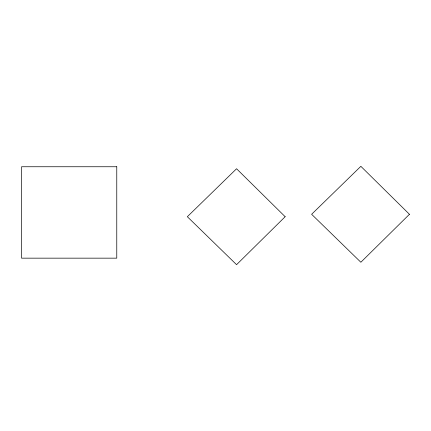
<?xml version="1.0" encoding="UTF-8"?>
<svg xmlns="http://www.w3.org/2000/svg" width="431" height="431" viewBox="0 0 431 431"><rect width="100%" height="100%" fill="white"/><g stroke="black" fill="none" stroke-linecap="round" stroke-linejoin="round"><path stroke-width="0.65" d="M285.16 216.712L236.565 264.677L187.34 216.712L236.565 168.747L285.16 216.712M409.45 214.288L360.855 262.253L311.624 214.288L360.855 166.323L409.45 214.288M116.769 166.749L21.55 166.749L21.55 258.158L116.769 258.158L116.769 166.749"/></g></svg>
